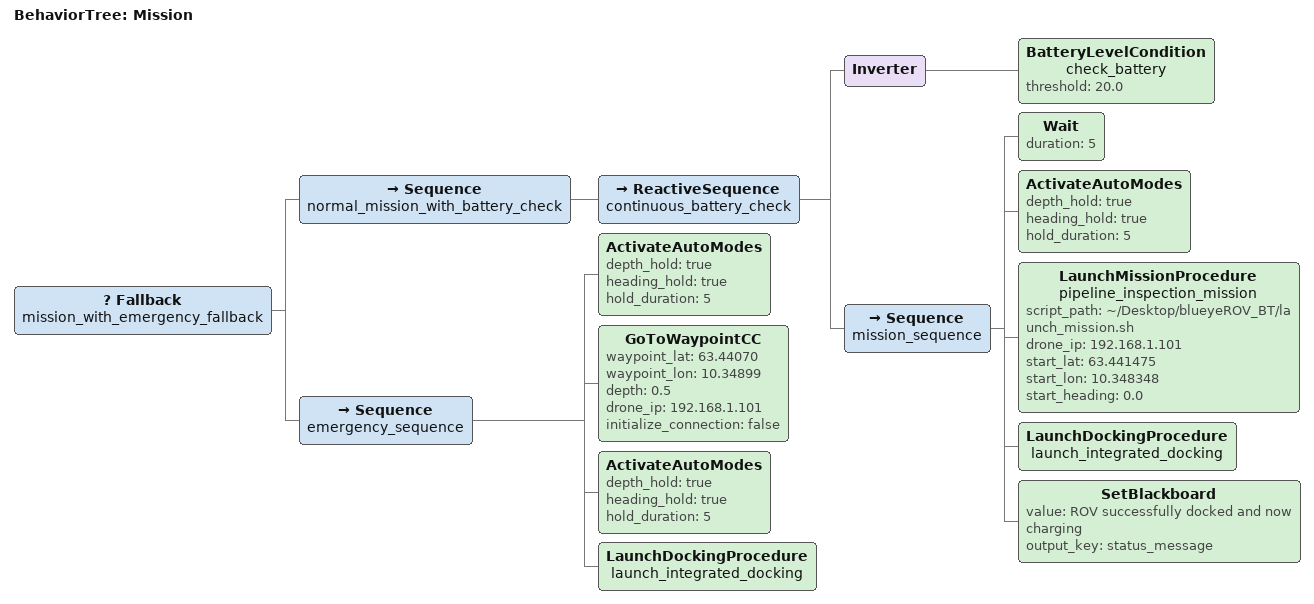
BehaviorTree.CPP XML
<?xml version="1.0" encoding="UTF-8"?>
<root BTCPP_format="4"
      main_tree_to_execute="Mission">
  <BehaviorTree ID="Mission">
    <Fallback name="mission_with_emergency_fallback">
      <Sequence name="normal_mission_with_battery_check">
        <ReactiveSequence name="continuous_battery_check">
          <Inverter>
            <BatteryLevelCondition name="check_battery" threshold="20.0"/>
          </Inverter>
          <Sequence name="mission_sequence">
            <Wait duration="5"/>
            <ActivateAutoModes depth_hold="true"
                               heading_hold="true"
                               hold_duration="5"/>
            <LaunchMissionProcedure name="pipeline_inspection_mission"
                                    script_path="~/Desktop/blueyeROV_BT/launch_mission.sh"
                                    drone_ip="192.168.1.101"
                                    start_lat="63.441475"
                                    start_lon="10.348348"
                                    start_heading="0.0"/>
            <LaunchDockingProcedure name="launch_integrated_docking"/>
            <SetBlackboard value="ROV successfully docked and now charging"
                           output_key="status_message"/>
          </Sequence>
        </ReactiveSequence>
      </Sequence>
      <Sequence name="emergency_sequence">
        <ActivateAutoModes depth_hold="true"
                           heading_hold="true"
                           hold_duration="5"/>
        <GoToWaypointCC waypoint_lat="63.44070"
                        waypoint_lon="10.34899"
                        depth="0.5"
                        drone_ip="192.168.1.101"
                        initialize_connection="false"/>
        <ActivateAutoModes depth_hold="true"
                           heading_hold="true"
                           hold_duration="5"/>
        <LaunchDockingProcedure name="launch_integrated_docking"/>
      </Sequence>
    </Fallback>
  </BehaviorTree>

</root>
